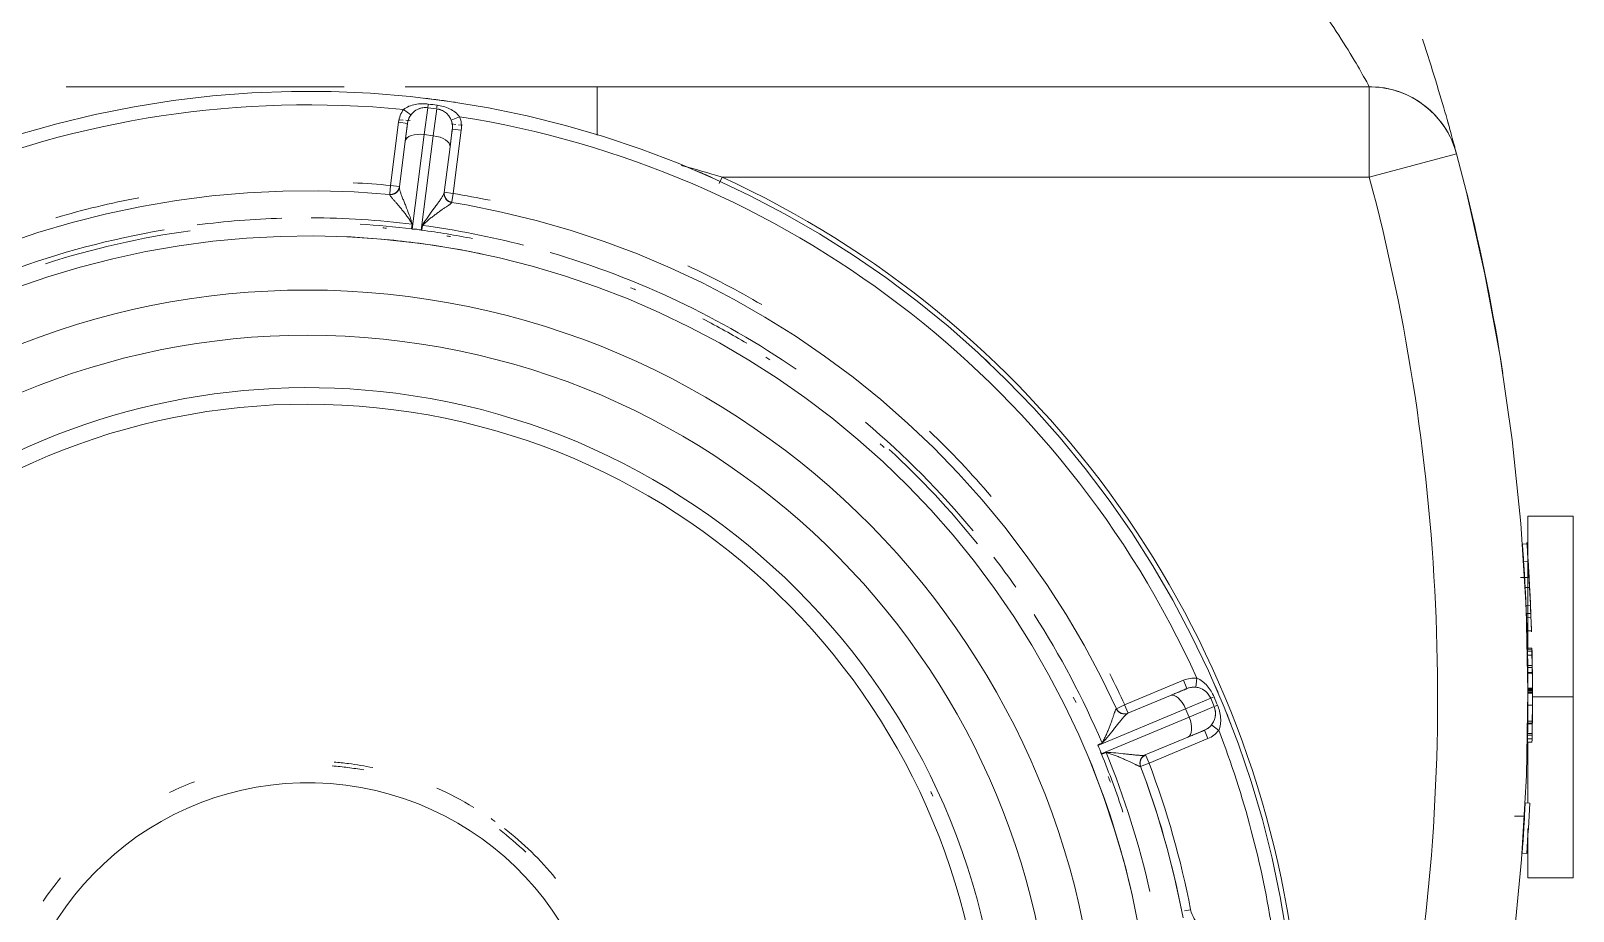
# Model space of a CAD drawing. Header units: millimetres. Extents: x -5247 to 64230, y -16204 to 29599.
# Drawn here: x 4089.9 to 4260.5, y 25253.6 to 25350.9 of the extents above; entities that cross this region are included whole.
import ezdxf

# ---------------------------------------------------------------- set-up
doc = ezdxf.new("R2010")
doc.units = ezdxf.units.MM
doc.layers.add('G-IMPT', color=7, linetype='Continuous', lineweight=18, transparency=0.75)
doc.layers.add('Проектируемое технолог. оборудование', color=3, linetype='Continuous')

# ---------------------------------------------------------------- blocks, each defined once
blk = doc.blocks.new('Емкость Анион ДК60К3 - Емкость Анион ДК60К360_iam-742888-План инженерных коммуникаций')
at = {"layer": 'G-IMPT'}
for p, q in [((68.87, -101.25), (68.87, -70.5)), ((53.25, -105.55), (53.22, -105.96)), ((57.95, -106.39), (57.03, -106.3)), ((62.84, -108.02), (57.79, -107.37)), ((57.79, -107.37), (62.84, -108.02)), ((57.95, -106.39), (57.82, -107.38)), ((57.95, -106.39), (64.95, -107.28)), ((64.95, -107.28), (64.82, -108.27)), ((65.21, -107.33), (65.18, -107.79)), ((53.12, -108.79), (53.1, -109.29)), ((63.58, -110.13), (53.13, -108.79)), ((62.84, -108.02), (64.82, -108.27)), ((64.82, -108.27), (64.29, -108.21)), ((65.16, -108.1), (65.13, -108.58)), ((66.35, -107.84), (65.75, -108.65)), ((68.87, -121.26), (68.87, -108)), ((53, -109.79), (63.45, -111.12)), ((63.45, -111.12), (63.58, -110.13)), ((66.55, -110.51), (63.58, -110.13)), ((66.43, -111.5), (66.55, -110.51)), ((66.55, -110.51), (66.43, -111.5)), ((57.19, -112.34), (57.06, -113.33)), ((57.16, -112.33), (62.21, -112.98)), ((62.21, -112.98), (57.16, -112.33)), ((66.43, -111.5), (63.45, -111.12)), ((57.06, -113.33), (56.15, -113.18)), ((64.06, -114.22), (57.06, -113.33)), ((64.19, -113.23), (62.21, -112.98)), ((63.66, -113.17), (64.19, -113.23)), ((64.06, -114.22), (64.19, -113.23)), ((64.67, -113.92), (64.62, -114.36)), ((64.75, -113.14), (64.7, -113.61)), ((65.55, -114.04), (65.18, -113.11)), ((63.5, -129.26), (67.08, -129.26)), ((67.08, -129.26), (68.87, -129.26)), ((68.87, -214.69), (68.87, -129.26)), ((68.87, -129.26), (68.87, -214.69)), ((58.87, -143.07), (58.17, -142.75)), ((58.87, -214.69), (58.87, -143.07)), ((0.75, -182.24), (1.35, -181.94)), ((1.35, -181.94), (0.75, -182.24)), ((-4.93, -185.03), (-0.86, -194.76)), ((-4.01, -184.64), (-4.45, -184.88)), ((0.07, -194.37), (-4.01, -184.64)), ((0.49, -187.62), (-0.43, -188.01)), ((0.49, -187.62), (0.07, -186.71)), ((0.49, -187.62), (3.22, -194.14)), ((-6.32, -189.39), (-5.96, -190.33)), ((1.52, -192.68), (-0.44, -187.98)), ((-0.44, -187.98), (1.52, -192.68)), ((-5.04, -189.94), (-5.96, -190.33)), ((-3.24, -196.84), (-5.96, -190.33)), ((-5.05, -189.91), (-3.09, -194.61)), ((-3.09, -194.61), (-5.05, -189.91)), ((1.52, -192.68), (2.3, -194.52)), ((-22.3, -194.23), (-22.17, -194.92)), ((-0.86, -194.76), (0.07, -194.37)), ((1.22, -197.14), (0.07, -194.37)), ((2.3, -194.52), (2.09, -194.03)), ((3.22, -194.14), (2.3, -194.52)), ((-2.32, -196.45), (-3.09, -194.61)), ((-2.52, -195.96), (-2.32, -196.45)), ((0.3, -197.53), (-0.86, -194.76)), ((3.43, -195.62), (2.44, -195.51)), ((-3.24, -196.84), (-2.32, -196.45)), ((-2.33, -198.04), (-1.71, -197.25)), ((0.3, -197.53), (1.22, -197.14)), ((1.22, -197.14), (0.3, -197.53)), ((61.45, -224.35), (58.87, -214.69)), ((58.87, -214.69), (68.87, -214.69)), ((-15.92, -231.6), (-15.96, -232.1)), ((-11.83, -230.74), (-11.83, -231.87)), ((-10.38, -232.45), (-10.36, -231.95)), ((10.15, -232.58), (10.13, -232.08)), ((10.15, -232.58), (10.13, -232.08)), ((10.15, -232.58), (10.13, -232.08)), ((10.15, -232.58), (10.13, -232.08)), ((10.15, -232.58), (10.13, -232.08)), ((10.61, -232.56), (10.6, -232.06)), ((10.61, -232.56), (10.6, -232.06)), ((10.61, -232.56), (10.6, -232.06)), ((10.61, -232.56), (10.6, -232.06)), ((10.61, -232.56), (10.6, -232.06)), ((11.48, -232.53), (11.46, -232.03)), ((11.48, -232.53), (11.46, -232.03)), ((11.48, -232.53), (11.46, -232.03)), ((11.48, -232.53), (11.46, -232.03)), ((11.48, -232.53), (11.46, -232.03)), ((13.48, -232.43), (13.46, -231.93)), ((13.48, -232.43), (13.46, -231.93)), ((13.48, -232.43), (13.46, -231.93)), ((13.48, -232.43), (13.46, -231.93)), ((13.48, -232.43), (13.46, -231.93)), ((13.48, -231.93), (13.5, -232.43)), ((13.5, -232.43), (13.48, -231.93)), ((13.48, -231.93), (13.5, -232.43)), ((13.48, -231.93), (13.5, -232.43)), ((13.5, -232.43), (13.48, -231.93)), ((13.48, -231.93), (13.5, -232.43)), ((13.48, -231.93), (13.5, -232.43)), ((13.5, -232.43), (13.48, -231.93)), ((13.48, -231.93), (13.5, -232.43)), ((13.48, -231.93), (13.5, -232.43)), ((13.5, -232.43), (13.48, -231.93)), ((13.48, -231.93), (13.5, -232.43)), ((13.48, -231.93), (13.5, -232.43)), ((13.5, -232.43), (13.48, -231.93)), ((13.48, -231.93), (13.5, -232.43)), ((14.57, -232.25), (14.57, -231.41)), ((16.39, -232.26), (16.36, -231.76)), ((16.39, -232.26), (16.36, -231.76)), ((16.39, -232.26), (16.36, -231.76)), ((16.39, -232.26), (16.36, -231.76)), ((16.39, -232.26), (16.36, -231.76)), ((18.31, -232.13), (18.27, -231.63)), ((18.31, -232.13), (18.27, -231.63)), ((18.31, -232.13), (18.27, -231.63)), ((18.31, -232.13), (18.27, -231.63)), ((18.31, -232.13), (18.27, -231.63)), ((-13.17, -232.25), (-18.63, -232.25)), ((-18.63, -232.25), (-18.63, -237.25)), ((-3.63, -232.25), (-10.37, -232.25)), ((-3.64, -232.69), (-3.63, -232.19)), ((-3.26, -232.7), (-3.25, -232.2)), ((-2.87, -232.71), (-2.86, -232.21)), ((-2.87, -232.71), (-1.52, -232.73)), ((-2.86, -232.21), (-1.52, -232.23)), ((-2.68, -232.71), (-2.67, -232.21)), ((-1.52, -232.73), (-2.68, -232.71)), ((-2.68, -232.71), (-1.52, -232.73)), ((-1.52, -232.23), (-2.67, -232.21)), ((-2.67, -232.21), (-1.52, -232.23)), ((-1.62, -232.73), (-1.61, -232.23)), ((-1.52, -232.23), (-1.52, -232.73)), ((-1.33, -232.73), (-1.33, -232.23)), ((-1.33, -232.73), (-1.33, -232.23)), ((0.46, -232.75), (0.47, -232.25)), ((1.37, -232.75), (1.37, -237.25)), ((1.79, -232.75), (1.79, -232.25)), ((1.86, -232.25), (1.86, -232.75)), ((2.01, -232.75), (2.01, -232.25)), ((2.1, -232.75), (2.1, -232.25)), ((2.23, -232.75), (2.23, -232.25)), ((2.32, -232.75), (2.32, -232.25)), ((3.95, -232.73), (3.94, -232.23)), ((4.06, -232.73), (4.06, -232.23)), ((6.56, -232.19), (4.64, -232.22)), ((4.64, -232.22), (4.64, -232.72)), ((6.57, -232.69), (4.64, -232.72)), ((4.84, -232.72), (4.83, -232.22)), ((5.99, -232.7), (5.98, -232.2)), ((6.37, -232.19), (6.38, -232.69)), ((6.56, -232.19), (6.57, -232.69)), ((6.57, -232.69), (6.56, -232.19)), ((21.37, -232.25), (6.56, -232.25)), ((6.76, -232.69), (6.75, -232.19)), ((6.76, -232.69), (6.75, -232.19)), ((6.76, -232.69), (6.75, -232.19)), ((6.76, -232.69), (6.75, -232.19)), ((8.69, -232.63), (8.67, -232.13)), ((8.69, -232.63), (8.67, -232.13)), ((8.69, -232.63), (8.67, -232.13)), ((8.69, -232.63), (8.67, -232.13)), ((8.69, -232.63), (8.67, -232.13)), ((21.37, -232.25), (21.37, -237.25)), ((1.37, -237.25), (-18.63, -237.25)), ((21.37, -237.25), (1.37, -237.25))]:
    blk.add_line(p, q, dxfattribs=at)
at = {"layer": 'G-IMPT', "flags": 128}
for points in [[(-25.05, -205.56), (-20.74, -204.83), (-16.45, -203.93), (-12.2, -202.86), (-8, -201.62), (-3.86, -200.21), (0.23, -198.63), (4.25, -196.9), (8.2, -195), (12.07, -192.95), (15.86, -190.75), (19.55, -188.4), (23.15, -185.9), (26.64, -183.25), (30.02, -180.48), (33.3, -177.56), (36.45, -174.52), (39.48, -171.36), (42.37, -168.08), (45.14, -164.68), (47.77, -161.18), (50.25, -157.57), (52.59, -153.87), (54.78, -150.07), (56.82, -146.2), (58.7, -142.24), (60.42, -138.21), (61.97, -134.12), (63.36, -129.97), (64.59, -125.76), (65.65, -121.51), (66.53, -117.22), (67.24, -112.9), (67.78, -108.55), (68.15, -104.19), (68.34, -99.81), (68.35, -95.43), (68.19, -91.06), (67.86, -86.69), (67.35, -82.34), (66.66, -78.01), (65.81, -73.72), (64.78, -69.46), (63.59, -65.25)], [(51.61, -109.1), (52.01, -105.39), (52.26, -101.65), (52.36, -97.92), (52.32, -94.18), (52.12, -90.44), (51.77, -86.72), (51.28, -83.01), (50.63, -79.33), (49.84, -75.67), (48.91, -72.05), (47.83, -68.47), (46.61, -64.94)], [(56.95, -106.29), (57.23, -102.36), (57.36, -98.43), (57.33, -94.49), (57.14, -90.55), (56.79, -86.63), (56.29, -82.72), (55.63, -78.84), (54.82, -74.98), (53.85, -71.16), (52.73, -67.38), (51.46, -63.65)], [(-24.21, -189.2), (-20.54, -188.45), (-16.91, -187.56), (-13.32, -186.51), (-9.77, -185.33), (-6.27, -184.01), (-2.83, -182.54), (0.55, -180.94), (3.86, -179.21), (7.1, -177.34), (10.27, -175.35), (13.35, -173.23), (16.34, -170.99), (19.25, -168.64), (22.05, -166.17), (24.76, -163.58), (27.36, -160.9), (29.85, -158.11), (32.23, -155.22), (34.49, -152.24), (36.62, -149.17), (38.64, -146.02), (40.53, -142.79), (42.28, -139.49), (43.9, -136.12), (45.39, -132.69), (46.74, -129.2), (47.95, -125.66), (49.01, -122.07), (49.93, -118.45), (50.71, -114.79), (51.33, -111.1), (51.61, -109.1)], [(56.95, -106.29), (56.95, -106.47), (56.98, -106.63), (57.03, -106.78), (57.16, -107.01), (57.31, -107.15), (57.43, -107.24), (57.63, -107.33), (57.8, -107.38)], [(56.95, -106.29), (56.95, -106.33), (56.95, -106.37)], [(56.95, -106.45), (56.95, -106.49), (56.96, -106.53), (56.96, -106.57), (56.97, -106.61), (56.98, -106.65), (56.99, -106.69), (57.01, -106.73), (57.02, -106.76), (57.04, -106.8), (57.05, -106.84), (57.07, -106.87), (57.09, -106.91), (57.11, -106.94), (57.14, -106.97), (57.16, -107.01), (57.19, -107.04), (57.21, -107.07), (57.24, -107.09), (57.27, -107.12), (57.3, -107.15), (57.33, -107.17), (57.36, -107.2), (57.4, -107.22), (57.43, -107.24), (57.46, -107.26), (57.5, -107.28), (57.54, -107.3), (57.57, -107.31), (57.61, -107.33)], [(53.1, -109.29), (53.12, -109.03), (53.13, -108.76)], [(53.17, -108.73), (53.42, -108.76), (53.67, -108.79)], [(64.82, -108.27), (64.82, -108.27), (64.81, -108.27), (64.8, -108.27), (64.77, -108.27), (64.74, -108.26), (64.71, -108.26), (64.67, -108.25), (64.62, -108.25), (64.57, -108.24), (64.51, -108.23), (64.45, -108.23), (64.38, -108.22), (64.3, -108.21), (64.22, -108.2), (64.13, -108.18), (64.04, -108.17), (63.94, -108.16), (63.84, -108.15), (63.73, -108.13), (63.62, -108.12), (63.5, -108.1), (63.38, -108.09), (63.26, -108.07), (63.13, -108.06), (63, -108.04), (62.86, -108.02), (62.84, -108.02)], [(53.52, -109.92), (53.27, -109.89), (53.03, -109.86)], [(57.17, -112.34), (56.99, -112.33), (56.83, -112.36), (56.69, -112.4), (56.46, -112.53), (56.31, -112.67), (56.22, -112.79), (56.12, -112.98), (56.07, -113.17)], [(56.95, -112.34), (56.91, -112.34), (56.87, -112.35), (56.83, -112.36), (56.79, -112.37), (56.75, -112.38), (56.71, -112.39), (56.68, -112.41), (56.64, -112.42), (56.6, -112.44), (56.57, -112.46), (56.53, -112.48), (56.5, -112.5), (56.47, -112.52), (56.44, -112.55), (56.4, -112.57), (56.37, -112.6), (56.35, -112.63), (56.32, -112.66), (56.29, -112.69), (56.27, -112.72), (56.24, -112.75), (56.22, -112.78), (56.2, -112.82), (56.18, -112.85), (56.16, -112.89), (56.14, -112.92), (56.13, -112.96), (56.12, -113), (56.1, -113.04)], [(0.07, -186.71), (3.62, -184.99), (7.09, -183.13), (10.49, -181.14), (13.8, -179.01), (17.03, -176.74), (20.16, -174.35), (23.19, -171.84), (26.13, -169.21), (28.95, -166.46), (31.66, -163.6), (34.26, -160.64), (36.73, -157.57), (39.08, -154.41), (41.3, -151.16), (43.39, -147.82), (45.35, -144.4), (47.16, -140.9), (48.84, -137.34), (50.37, -133.71), (51.76, -130.02), (52.99, -126.28), (54.08, -122.49), (55.01, -118.66), (55.79, -114.8), (56.07, -113.17)], [(56.09, -113.07), (56.08, -113.11), (56.07, -113.15), (56.07, -113.17)], [(62.21, -112.98), (62.34, -113), (62.47, -113.01), (62.6, -113.03), (62.73, -113.05), (62.85, -113.06), (62.97, -113.08), (63.08, -113.09), (63.19, -113.1), (63.29, -113.12), (63.39, -113.13), (63.48, -113.14), (63.57, -113.15), (63.65, -113.16), (63.73, -113.17), (63.8, -113.18), (63.87, -113.19), (63.93, -113.2), (63.98, -113.21), (64.03, -113.21), (64.07, -113.22), (64.11, -113.22), (64.13, -113.23), (64.16, -113.23), (64.17, -113.23), (64.19, -113.23), (64.19, -113.23)], [(-23.07, -194.08), (-19.21, -193.28), (-15.39, -192.32), (-11.61, -191.22), (-7.87, -189.96), (-6.32, -189.39)], [(-4.78, -185.56), (-4.88, -185.33), (-4.98, -185.1)], [(-4.45, -184.88), (-4.21, -184.76), (-3.97, -184.64)], [(-3.93, -184.66), (-3.83, -184.89), (-3.73, -185.12)], [(0.07, -186.71), (0.04, -186.73), (0, -186.75), (-0.03, -186.77), (-0.07, -186.79), (-0.1, -186.81), (-0.13, -186.84), (-0.16, -186.86), (-0.19, -186.89), (-0.22, -186.92), (-0.25, -186.95), (-0.27, -186.98), (-0.3, -187.01), (-0.32, -187.04), (-0.34, -187.07), (-0.37, -187.11), (-0.39, -187.14), (-0.4, -187.18), (-0.42, -187.22), (-0.44, -187.25), (-0.45, -187.29), (-0.46, -187.33), (-0.47, -187.37), (-0.48, -187.4), (-0.49, -187.44), (-0.5, -187.48), (-0.5, -187.52), (-0.51, -187.56), (-0.51, -187.6), (-0.51, -187.64), (-0.51, -187.68), (-0.5, -187.72), (-0.5, -187.76)], [(0.07, -186.71), (-0.08, -186.8), (-0.2, -186.91), (-0.3, -187.02), (-0.44, -187.26), (-0.49, -187.45), (-0.5, -187.6), (-0.49, -187.82), (-0.44, -187.99)], [(-5.05, -189.92), (-5.13, -189.77), (-5.24, -189.64), (-5.35, -189.54), (-5.57, -189.4), (-5.77, -189.35), (-5.91, -189.33), (-6.13, -189.34), (-6.32, -189.39)], [(-6.23, -189.36), (-6.27, -189.37), (-6.3, -189.38), (-6.32, -189.39)], [(-5.16, -189.73), (-5.18, -189.7), (-5.21, -189.67), (-5.24, -189.64), (-5.27, -189.61), (-5.29, -189.58), (-5.32, -189.56), (-5.36, -189.53), (-5.39, -189.51), (-5.42, -189.49), (-5.46, -189.46), (-5.49, -189.44), (-5.53, -189.43), (-5.56, -189.41), (-5.6, -189.39), (-5.64, -189.38), (-5.67, -189.37), (-5.71, -189.36), (-5.75, -189.35), (-5.79, -189.34), (-5.83, -189.33), (-5.87, -189.33), (-5.91, -189.33), (-5.95, -189.33), (-5.99, -189.33), (-6.03, -189.33), (-6.07, -189.33), (-6.11, -189.34), (-6.15, -189.34), (-6.19, -189.35)], [(2.3, -194.52), (2.3, -194.52), (2.29, -194.51), (2.29, -194.5), (2.28, -194.47), (2.27, -194.45), (2.25, -194.42), (2.24, -194.38), (2.22, -194.33), (2.2, -194.29), (2.17, -194.23), (2.15, -194.17), (2.12, -194.11), (2.09, -194.03), (2.06, -193.96), (2.03, -193.88), (1.99, -193.79), (1.95, -193.7), (1.91, -193.61), (1.87, -193.51), (1.83, -193.4), (1.78, -193.3), (1.74, -193.18), (1.69, -193.07), (1.64, -192.95), (1.59, -192.83), (1.53, -192.7), (1.52, -192.68)], [(-3.09, -194.61), (-3.03, -194.73), (-2.98, -194.86), (-2.93, -194.98), (-2.88, -195.09), (-2.84, -195.21), (-2.79, -195.31), (-2.75, -195.42), (-2.71, -195.52), (-2.67, -195.62), (-2.63, -195.71), (-2.59, -195.79), (-2.56, -195.87), (-2.53, -195.95), (-2.5, -196.02), (-2.47, -196.09), (-2.44, -196.15), (-2.42, -196.21), (-2.4, -196.26), (-2.38, -196.3), (-2.36, -196.34), (-2.35, -196.37), (-2.34, -196.4), (-2.33, -196.42), (-2.32, -196.44), (-2.32, -196.45), (-2.32, -196.45)], [(61.45, -224.35), (61.84, -224.24), (62.21, -224.11), (62.59, -223.97), (62.96, -223.81), (63.32, -223.64), (63.67, -223.46), (64.02, -223.26), (64.36, -223.05), (64.69, -222.82), (65.01, -222.58), (65.32, -222.33), (65.62, -222.06), (65.91, -221.79), (66.19, -221.5), (66.45, -221.2), (66.71, -220.89), (66.95, -220.58), (67.18, -220.25), (67.4, -219.91), (67.6, -219.57), (67.79, -219.21), (67.96, -218.85), (68.12, -218.49), (68.26, -218.11), (68.39, -217.73), (68.51, -217.35), (68.6, -216.96), (68.69, -216.57), (68.76, -216.18), (68.81, -215.78), (68.84, -215.38), (68.86, -214.98), (68.87, -214.69)], [(-46.08, -227.32), (-44.23, -227.73), (-35.08, -229.37), (-25.86, -230.65), (-16.61, -231.55), (-7.32, -232.09), (1.97, -232.25), (11.27, -232.04), (20.55, -231.45), (29.8, -230.5), (39.01, -229.18), (48.15, -227.49), (57.22, -225.44), (61.45, -224.35)], [(-1.33, -232.73), (0.24, -232.74), (2.32, -232.75)]]:
    blk.add_lwpolyline(points, dxfattribs=at)
at = {"layer": 'G-IMPT'}
for centre, radius, start, end in [((-41.13, -97.25), 110, 24.62, 248.1445), ((-41.13, -97.25), 87.5, 352.7145, 172.7145), ((-41.13, -97.25), 108, 354.3719, 51.0571), ((-41.13, -97.25), 82.5, 352.7145, 172.7145), ((-41.13, -97.25), 74.88, 352.7145, 172.7145), ((-41.13, -97.25), 76.71, 352.7145, 71.4645), ((-41.13, -97.25), 33, 352.7145, 172.7145), ((-41.13, -97.25), 95.5, 9.5852, 20.258), ((-41.13, -97.25), 35.41, 50.6024, 55.8164), ((-41.13, -97.25), 94.97, 7.8753, 17.8027), ((-41.13, -97.25), 99.5, 10.8394, 16.2742), ((-41.13, -97.25), 35.41, 20.7392, 25.6176), ((-41.13, -97.25), 95.5, 1.7283, 7.3707), ((-41.13, -97.25), 87.5, 172.7145, 352.7145), ((-41.13, -97.25), 82.5, 172.7145, 352.7145), ((-41.13, -97.25), 74.88, 172.7145, 352.7145), ((-41.13, -97.25), 33, 172.7145, 352.7145), ((-41.13, -97.25), 95.5, 353.0555, 359.7927), ((-41.13, -97.25), 34.97, 352.7145, 355.6158), ((-41.13, -97.25), 35.41, 352.7145, 355.2999), ((-41.13, -97.25), 34.97, 349.8132, 352.7145), ((-41.13, -97.25), 35.41, 348.304, 352.7145), ((-41.13, -97.25), 93.5, 352.7145, 357.3636), ((-41.13, -97.25), 99.5, 354.7303, 357.1091), ((-41.13, -97.25), 94.97, 353.036, 356.5007), ((-41.13, -97.25), 94.75, 354.7263, 354.9752), ((-41.13, -97.25), 76.71, 264.0397, 352.7145), ((57.95, -106.39), 1, 174.7303, 260.8204), ((57.95, -106.39), 1, 174.7303, 260.8204), ((64.57, -110.26), 3, 53.706, 82.7145), ((-41.13, -97.25), 93.5, 348.0654, 352.7145), ((64.57, -110.26), 2, 53.706, 82.7145), ((64.57, -110.26), 2, 352.7145, 82.7145), ((-41.13, -97.25), 95.5, 345.531, 352.3735), ((-41.13, -97.25), 94.97, 348.9337, 352.393), ((-41.13, -97.25), 109.5, 351.4328, 353.2586), ((-41.13, -97.25), 35.41, 328.7875, 336.2245), ((-41.13, -97.25), 94.75, 350.4201, 350.6727), ((57.06, -113.33), 1, 84.4225, 170.4958), ((57.06, -113.33), 1, 84.4225, 170.4958), ((64.44, -111.25), 2, 262.7145, 352.7145), ((-41.13, -97.25), 108, 294.3719, 351.0571), ((-41.13, -97.25), 99.5, 348.3156, 350.6987), ((64.44, -111.25), 3, 262.7145, 291.723), ((64.44, -111.25), 2, 262.7145, 291.723), ((-41.13, -97.25), 35.41, 324.2158, 325.0741), ((-41.13, -97.25), 35.41, 309.298, 322.1165), ((-41.13, -97.25), 34.97, 316.3686, 322.7145), ((-41.13, -97.25), 95.5, 325.5433, 343.7007), ((-41.13, -97.25), 94.75, 337.4973, 337.8602), ((-41.13, -97.25), 99.5, 329.6864, 335.0181), ((-41.13, -97.25), 94.97, 329.2476, 332.6073), ((-41.13, -97.25), 109.5, 335.8719, 336.9233), ((-41.13, -97.25), 110, 277.1628, 335.38), ((-41.13, -97.25), 94.75, 327.3584, 327.6788), ((-41.13, -97.25), 95.5, 309.5852, 319.7582), ((-41.13, -97.25), 94.97, 308.7349, 317.379), ((-41.13, -97.25), 94.75, 317.7106, 318.0762), ((-41.13, -97.25), 76, 294.4948, 294.9258), ((-41.13, -97.25), 99.5, 310.5457, 316.2742), ((-41.13, -97.25), 109.5, 316.4514, 317.0957), ((-41.13, -97.25), 95.5, 304.8923, 307.3707), ((-41.13, -97.25), 95.5, 293.0555, 302.7184), ((-41.13, -97.25), 93.5, 282.7145, 292.7145), ((-41.13, -97.25), 95.5, 282.6812, 292.3735), ((-41.13, -97.25), 94.97, 288.2588, 292.393), ((-41.13, -97.25), 94.75, 290.4258, 290.8372), ((-41.13, -97.25), 99.5, 294.7303, 296.9141), ((0.49, -187.62), 1, 114.7303, 201.1781), ((0.49, -187.62), 1, 114.7303, 201.1781), ((-41.13, -97.25), 98.5, 280.9889, 290.6987), ((-5.96, -190.33), 1, 24.8763, 110.6987), ((-5.96, -190.33), 1, 24.8763, 110.6987), ((-41.13, -97.25), 99.5, 280.9889, 290.6987), ((0.45, -195.29), 2, 292.7145, 22.7145), ((0.45, -195.29), 2, 353.706, 22.7145), ((0.45, -195.29), 3, 353.706, 22.7145), ((-21.59, -197.87), 3, 100.9889, 142.7145), ((-0.47, -195.68), 3, 202.7145, 231.723), ((-0.47, -195.68), 2, 202.7145, 231.723), ((-0.47, -195.68), 2, 202.7145, 292.7145), ((-41.13, -97.25), 109.5, 293.1183, 293.8547), ((-41.13, -97.25), 108, 278.668, 291.0571), ((-41.13, -97.25), 109.5, 291.1279, 292.0313), ((1.37, 0.25), 222.5, 259.5071, 284.9767), ((58.87, -214.69), 10, 284.9767, 0), ((1.37, 0.25), 232.5, 285.7431, 285.9185), ((1.37, 0.25), 232.5, 278.8508, 283.8743), ((1.37, 0.25), 232.5, 265.7348, 267.1091), ((1.37, 0.25), 232.5, 266.6106, 266.7196), ((1.37, 0.25), 233, 265.7348, 267.1091), ((1.37, 0.25), 232.5, 269.2891, 270.6635), ((1.37, 0.25), 233, 269.2891, 270.6635), ((1.37, 0.25), 232.5, 270.6635, 271.1374), ((1.37, 0.25), 233, 270.6635, 271.1374), ((1.37, 0.25), 232.5, 271.1374, 271.2796), ((1.37, 0.25), 232.5, 271.1374, 271.3269), ((1.37, 0.25), 233, 271.1374, 271.2796), ((1.37, 0.25), 233, 271.1374, 271.3269)]:
    blk.add_arc(centre, radius, start, end, dxfattribs=at)
for centre, major_axis, ratio, start_param, end_param in [((51.01, -105.5), (-5.94, 0.79), 0.000002, 3.096547, 3.141593), ((62.59, -110), (0.25, 1.98), 0.5, 4.712389, 6.283185), ((-49.67, -83.6), (15.49, 121.13), 0.866025, 4.606097, 4.610214), ((-51.29, -95.95), (22.93, 179.39), 0.658782, 4.709639, 4.715139), ((62.46, -111), (0.25, 1.98), 0.5, 3.141593, 4.712389), ((50.12, -112.44), (-5.95, 0.73), 0.000001, 3.141593, 3.186639), ((-33.58, -83.03), (112.64, 47.15), 0.866025, 4.606097, 4.610214), ((-2.21, -181.17), (-2.28, 5.54), 0.000002, 3.096547, 3.141593), ((-8.66, -183.87), (-2.35, 5.52), 0.000001, 3.141593, 3.186639), ((-0.32, -193.45), (1.84, 0.77), 0.5, 4.712389, 6.283185), ((-1.24, -193.84), (1.84, 0.77), 0.5, 3.141593, 4.712389), ((-45.09, -87.8), (166.83, 69.83), 0.658782, 4.709639, 4.715139)]:
    blk.add_ellipse(centre, major_axis=major_axis, ratio=ratio, start_param=start_param, end_param=end_param, dxfattribs=at)
for points, knots in [([(68.87, -70.5), (68.87, -74.08), (68.87, -83), (68.87, -93.24), (68.87, -99.91), (68.87, -101.25)], [-0.9177387, -0.9177387, -0.9177387, -0.9177387, -0.75, -0.5, -0.4375321, -0.4375321, -0.4375321, -0.4375321]), ([(57.79, -107.37), (57.65, -107.36), (57.44, -107.41), (57.11, -107.52), (56.94, -107.58), (56.75, -107.65), (56.55, -107.73), (56.35, -107.81), (56.06, -107.93), (55.54, -108.14), (54.73, -108.46), (54.03, -108.7), (53.66, -108.81)], [0, 0, 0, 0, 0.2, 0.25, 0.3, 0.35, 0.4, 0.45, 0.5, 0.6, 0.8, 1, 1, 1, 1]), ([(53.67, -108.79), (53.81, -108.71), (54.08, -108.54), (54.41, -108.32), (54.66, -108.14), (54.84, -108), (55.02, -107.86), (55.19, -107.72), (55.35, -107.59), (55.51, -107.46), (55.67, -107.33), (55.81, -107.21), (55.96, -107.09), (56.09, -106.97), (56.22, -106.86), (56.34, -106.76), (56.45, -106.66), (56.55, -106.57), (56.64, -106.49), (56.72, -106.42), (56.79, -106.37), (56.87, -106.32), (56.91, -106.3), (56.93, -106.29)], [0, 0, 0, 0, 0.083333, 0.166667, 0.208333, 0.25, 0.291667, 0.333333, 0.375, 0.416667, 0.458333, 0.5, 0.541667, 0.583333, 0.625, 0.666667, 0.708333, 0.75, 0.791667, 0.833333, 0.875, 0.916667, 1, 1, 1, 1]), ([(53.66, -108.81), (53.62, -108.81), (53.51, -108.8), (53.34, -108.79), (53.21, -108.78), (53.14, -108.77)], [0, 0, 0, 0, 0.3, 0.6, 1, 1, 1, 1]), ([(68.87, -108), (68.87, -109.75), (68.87, -116.84), (68.87, -123.93), (68.87, -129.26)], [-0.3320226, -0.3320226, -0.3320226, -0.3320226, -0.25, 0, 0, 0, 0]), ([(53.01, -109.81), (53.08, -109.82), (53.2, -109.85), (53.37, -109.88), (53.48, -109.9), (53.52, -109.9)], [0, 0, 0, 0, 0.4, 0.7, 1, 1, 1, 1]), ([(53.52, -109.9), (53.85, -110.1), (54.47, -110.51), (55.17, -111.03), (55.62, -111.37), (55.87, -111.55), (56.05, -111.68), (56.22, -111.8), (56.38, -111.92), (56.54, -112.02), (56.83, -112.21), (57.02, -112.32), (57.16, -112.33)], [0, 0, 0, 0, 0.2, 0.4, 0.5, 0.55, 0.6, 0.65, 0.7, 0.75, 0.8, 1, 1, 1, 1]), ([(56.05, -113.16), (56.03, -113.16), (56, -113.13), (55.94, -113.06), (55.88, -112.99), (55.82, -112.9), (55.75, -112.8), (55.68, -112.69), (55.59, -112.57), (55.51, -112.44), (55.41, -112.3), (55.31, -112.15), (55.2, -112), (55.09, -111.84), (54.97, -111.68), (54.85, -111.51), (54.72, -111.34), (54.59, -111.17), (54.46, -110.99), (54.32, -110.81), (54.12, -110.57), (53.86, -110.27), (53.64, -110.04), (53.52, -109.92)], [0, 0, 0, 0, 0.083333, 0.125, 0.166667, 0.208333, 0.25, 0.291667, 0.333333, 0.375, 0.416667, 0.458333, 0.5, 0.541667, 0.583333, 0.625, 0.666667, 0.708333, 0.75, 0.791667, 0.833333, 0.916667, 1, 1, 1, 1]), ([(-6.33, -189.37), (-6.33, -189.35), (-6.32, -189.31), (-6.29, -189.22), (-6.26, -189.14), (-6.21, -189.04), (-6.16, -188.93), (-6.1, -188.81), (-6.04, -188.68), (-5.97, -188.53), (-5.9, -188.38), (-5.82, -188.22), (-5.74, -188.05), (-5.66, -187.88), (-5.58, -187.69), (-5.49, -187.5), (-5.41, -187.31), (-5.32, -187.11), (-5.24, -186.9), (-5.15, -186.69), (-5.04, -186.4), (-4.92, -186.03), (-4.83, -185.72), (-4.78, -185.56)], [0, 0, 0, 0, 0.083333, 0.125, 0.166667, 0.208333, 0.25, 0.291667, 0.333333, 0.375, 0.416667, 0.458333, 0.5, 0.541667, 0.583333, 0.625, 0.666667, 0.708333, 0.75, 0.791667, 0.833333, 0.916667, 1, 1, 1, 1]), ([(-4.76, -185.55), (-4.77, -185.93), (-4.82, -186.68), (-4.92, -187.54), (-4.98, -188.1), (-5.01, -188.41), (-5.04, -188.62), (-5.06, -188.83), (-5.08, -189.03), (-5.09, -189.22), (-5.11, -189.57), (-5.11, -189.78), (-5.05, -189.91)], [0, 0, 0, 0, 0.2, 0.4, 0.5, 0.55, 0.6, 0.65, 0.7, 0.75, 0.8, 1, 1, 1, 1]), ([(-4.94, -185.06), (-4.92, -185.13), (-4.88, -185.24), (-4.82, -185.41), (-4.78, -185.51), (-4.76, -185.55)], [0, 0, 0, 0, 0.4, 0.7, 1, 1, 1, 1]), ([(-3.75, -185.13), (-3.77, -185.08), (-3.81, -184.99), (-3.89, -184.83), (-3.94, -184.72), (-3.98, -184.66)], [0, 0, 0, 0, 0.3, 0.6, 1, 1, 1, 1]), ([(-0.44, -187.98), (-0.5, -187.85), (-0.65, -187.69), (-0.91, -187.47), (-1.05, -187.35), (-1.2, -187.22), (-1.37, -187.09), (-1.54, -186.95), (-1.78, -186.76), (-2.23, -186.41), (-2.91, -185.88), (-3.47, -185.39), (-3.75, -185.13)], [0, 0, 0, 0, 0.2, 0.25, 0.3, 0.35, 0.4, 0.45, 0.5, 0.6, 0.8, 1, 1, 1, 1]), ([(-3.73, -185.12), (-3.59, -185.2), (-3.3, -185.35), (-2.95, -185.53), (-2.67, -185.65), (-2.46, -185.74), (-2.25, -185.82), (-2.05, -185.9), (-1.85, -185.98), (-1.65, -186.05), (-1.47, -186.12), (-1.28, -186.19), (-1.11, -186.25), (-0.94, -186.31), (-0.78, -186.36), (-0.63, -186.41), (-0.49, -186.46), (-0.36, -186.5), (-0.25, -186.54), (-0.15, -186.58), (-0.07, -186.62), (0.02, -186.66), (0.05, -186.68), (0.06, -186.69)], [0, 0, 0, 0, 0.083333, 0.166667, 0.208333, 0.25, 0.291667, 0.333333, 0.375, 0.416667, 0.458333, 0.5, 0.541667, 0.583333, 0.625, 0.666667, 0.708333, 0.75, 0.791667, 0.833333, 0.875, 0.916667, 1, 1, 1, 1]), ([(74.14, -220.56), (73.53, -220.77), (69.72, -222.01), (65.06, -223.37), (62.73, -224), (62.2, -224.15), (62.18, -224.15)], [-0.7295589, -0.7295589, -0.7295589, -0.7295589, -0.6666667, -0.3333333, -0.1666667, -0.1605328, -0.1605328, -0.1605328, -0.1605328]), ([(13.48, -231.93), (13.81, -231.91), (14.43, -231.88), (15.26, -231.83), (15.86, -231.8), (16.24, -231.77), (16.44, -231.76), (16.58, -231.75), (16.72, -231.74), (16.89, -231.73), (17.16, -231.71), (17.47, -231.69), (17.71, -231.67), (17.86, -231.66), (17.93, -231.66), (18, -231.65), (18.08, -231.65), (18.19, -231.64), (18.32, -231.63), (18.32, -231.63), (18.27, -231.63)], [0, 0, 0, 0, 0.083333, 0.166667, 0.25, 0.291667, 0.3125, 0.333333, 0.354167, 0.375, 0.416667, 0.5, 0.583333, 0.625, 0.645833, 0.666667, 0.708333, 0.75, 0.833333, 1, 1, 1, 1]), ([(13.48, -231.93), (13.81, -231.91), (14.43, -231.88), (15.26, -231.83), (15.86, -231.8), (16.24, -231.77), (16.44, -231.76), (16.58, -231.75), (16.72, -231.74), (16.89, -231.73), (17.16, -231.71), (17.47, -231.69), (17.71, -231.67), (17.86, -231.66), (17.93, -231.66), (18, -231.65), (18.08, -231.65), (18.19, -231.64), (18.32, -231.63), (18.32, -231.63), (18.27, -231.63)], [0, 0, 0, 0, 0.083333, 0.166667, 0.25, 0.291667, 0.3125, 0.333333, 0.354167, 0.375, 0.416667, 0.5, 0.583333, 0.625, 0.645833, 0.666667, 0.708333, 0.75, 0.833333, 1, 1, 1, 1]), ([(13.48, -231.93), (13.81, -231.91), (14.43, -231.88), (15.26, -231.83), (15.86, -231.8), (16.24, -231.77), (16.44, -231.76), (16.58, -231.75), (16.72, -231.74), (16.89, -231.73), (17.16, -231.71), (17.47, -231.69), (17.71, -231.67), (17.86, -231.66), (17.93, -231.66), (18, -231.65), (18.08, -231.65), (18.19, -231.64), (18.32, -231.63), (18.32, -231.63), (18.27, -231.63)], [0, 0, 0, 0, 0.083333, 0.166667, 0.25, 0.291667, 0.3125, 0.333333, 0.354167, 0.375, 0.416667, 0.5, 0.583333, 0.625, 0.645833, 0.666667, 0.708333, 0.75, 0.833333, 1, 1, 1, 1]), ([(13.48, -231.93), (13.81, -231.91), (14.43, -231.88), (15.26, -231.83), (15.86, -231.8), (16.24, -231.77), (16.44, -231.76), (16.58, -231.75), (16.72, -231.74), (16.89, -231.73), (17.16, -231.71), (17.47, -231.69), (17.71, -231.67), (17.86, -231.66), (17.93, -231.66), (18, -231.65), (18.08, -231.65), (18.19, -231.64), (18.32, -231.63), (18.32, -231.63), (18.27, -231.63)], [0, 0, 0, 0, 0.083333, 0.166667, 0.25, 0.291667, 0.3125, 0.333333, 0.354167, 0.375, 0.416667, 0.5, 0.583333, 0.625, 0.645833, 0.666667, 0.708333, 0.75, 0.833333, 1, 1, 1, 1]), ([(13.48, -231.93), (13.81, -231.91), (14.43, -231.88), (15.26, -231.83), (15.86, -231.8), (16.24, -231.77), (16.44, -231.76), (16.58, -231.75), (16.72, -231.74), (16.89, -231.73), (17.16, -231.71), (17.47, -231.69), (17.71, -231.67), (17.86, -231.66), (17.93, -231.66), (18, -231.65), (18.08, -231.65), (18.19, -231.64), (18.32, -231.63), (18.32, -231.63), (18.27, -231.63)], [0, 0, 0, 0, 0.083333, 0.166667, 0.25, 0.291667, 0.3125, 0.333333, 0.354167, 0.375, 0.416667, 0.5, 0.583333, 0.625, 0.645833, 0.666667, 0.708333, 0.75, 0.833333, 1, 1, 1, 1]), ([(2.01, -232.25), (1.69, -232.25), (1.07, -232.25), (0.24, -232.25), (-0.39, -232.24), (-0.78, -232.24), (-1, -232.24), (-1.15, -232.23), (-1.3, -232.23), (-1.5, -232.23), (-1.81, -232.23), (-2.21, -232.22), (-2.53, -232.21), (-2.75, -232.21), (-2.94, -232.21), (-3.12, -232.2), (-3.3, -232.2), (-3.3, -232.2), (-3.25, -232.2)], [0, 0, 0, 0, 0.083333, 0.166667, 0.25, 0.291667, 0.3125, 0.333333, 0.354167, 0.375, 0.416667, 0.5, 0.583333, 0.625, 0.666667, 0.75, 0.833333, 1, 1, 1, 1]), ([(6.75, -232.19), (6.75, -232.19), (6.65, -232.19), (6.24, -232.2), (5.62, -232.21), (5.01, -232.22), (4.59, -232.23), (4.23, -232.23), (3.86, -232.23), (3.16, -232.24), (2.49, -232.25), (2.01, -232.25)], [0, 0, 0, 0, 0.166667, 0.333333, 0.5, 0.583333, 0.666667, 0.708333, 0.75, 0.833333, 1, 1, 1, 1]), ([(6.75, -232.19), (6.76, -232.18), (6.62, -232.19), (6.23, -232.2), (6.06, -232.2)], [0, 0, 0, 0, 0.5, 0.7836823, 0.7836823, 0.7836823, 0.7836823]), ([(6.76, -232.69), (6.77, -232.68), (6.63, -232.69), (6.24, -232.7), (6.07, -232.7)], [-1, -1, -1, -1, -0.5, -0.2163451, -0.2163451, -0.2163451, -0.2163451]), ([(16.39, -232.26), (16.4, -232.26), (16.42, -232.26), (16.4, -232.26), (16.36, -232.26), (16.32, -232.27), (16.27, -232.27), (16.22, -232.27), (16.15, -232.28), (16.06, -232.28), (15.91, -232.29), (15.76, -232.3), (15.63, -232.31), (15.45, -232.32), (15.24, -232.33), (14.97, -232.35), (14.64, -232.37), (14.17, -232.4), (13.73, -232.42), (13.5, -232.43)], [0, 0, 0, 0, 0.083333, 0.166667, 0.25, 0.291667, 0.333333, 0.375, 0.416667, 0.5, 0.583333, 0.625, 0.65625, 0.6875, 0.75, 0.791667, 0.833333, 0.916667, 1, 1, 1, 1]), ([(16.39, -232.26), (16.4, -232.26), (16.42, -232.26), (16.4, -232.26), (16.36, -232.26), (16.32, -232.27), (16.27, -232.27), (16.22, -232.27), (16.15, -232.28), (16.06, -232.28), (15.91, -232.29), (15.76, -232.3), (15.63, -232.31), (15.45, -232.32), (15.24, -232.33), (14.97, -232.35), (14.64, -232.37), (14.17, -232.4), (13.73, -232.42), (13.5, -232.43)], [0, 0, 0, 0, 0.083333, 0.166667, 0.25, 0.291667, 0.333333, 0.375, 0.416667, 0.5, 0.583333, 0.625, 0.65625, 0.6875, 0.75, 0.791667, 0.833333, 0.916667, 1, 1, 1, 1]), ([(16.39, -232.26), (16.4, -232.26), (16.42, -232.26), (16.4, -232.26), (16.36, -232.26), (16.32, -232.27), (16.27, -232.27), (16.22, -232.27), (16.15, -232.28), (16.06, -232.28), (15.91, -232.29), (15.76, -232.3), (15.63, -232.31), (15.45, -232.32), (15.24, -232.33), (14.97, -232.35), (14.64, -232.37), (14.17, -232.4), (13.73, -232.42), (13.5, -232.43)], [0, 0, 0, 0, 0.083333, 0.166667, 0.25, 0.291667, 0.333333, 0.375, 0.416667, 0.5, 0.583333, 0.625, 0.65625, 0.6875, 0.75, 0.791667, 0.833333, 0.916667, 1, 1, 1, 1]), ([(16.39, -232.26), (16.4, -232.26), (16.42, -232.26), (16.4, -232.26), (16.36, -232.26), (16.32, -232.27), (16.27, -232.27), (16.22, -232.27), (16.15, -232.28), (16.06, -232.28), (15.91, -232.29), (15.76, -232.3), (15.63, -232.31), (15.45, -232.32), (15.24, -232.33), (14.97, -232.35), (14.64, -232.37), (14.17, -232.4), (13.73, -232.42), (13.5, -232.43)], [0, 0, 0, 0, 0.083333, 0.166667, 0.25, 0.291667, 0.333333, 0.375, 0.416667, 0.5, 0.583333, 0.625, 0.65625, 0.6875, 0.75, 0.791667, 0.833333, 0.916667, 1, 1, 1, 1]), ([(16.39, -232.26), (16.4, -232.26), (16.42, -232.26), (16.4, -232.26), (16.36, -232.26), (16.32, -232.27), (16.27, -232.27), (16.22, -232.27), (16.15, -232.28), (16.06, -232.28), (15.91, -232.29), (15.76, -232.3), (15.63, -232.31), (15.45, -232.32), (15.24, -232.33), (14.97, -232.35), (14.64, -232.37), (14.17, -232.4), (13.73, -232.42), (13.5, -232.43)], [0, 0, 0, 0, 0.083333, 0.166667, 0.25, 0.291667, 0.333333, 0.375, 0.416667, 0.5, 0.583333, 0.625, 0.65625, 0.6875, 0.75, 0.791667, 0.833333, 0.916667, 1, 1, 1, 1])]:
    blk.add_open_spline(points, degree=3, knots=knots, dxfattribs=at)
for points in [[(56.93, -106.29), (56.91, -106.52), (57.05, -107.08), (57.56, -107.35), (57.79, -107.37)], [(66.35, -107.84), (66.49, -108.01), (66.73, -108.42), (66.93, -109.13), (67.01, -109.86), (66.98, -110.34), (66.95, -110.56)], [(53, -109.82), (53.02, -109.73), (53.05, -109.56), (53.08, -109.38), (53.1, -109.29)], [(66.55, -110.51), (66.58, -110.33), (66.57, -109.97), (66.48, -109.63), (66.41, -109.47)], [(66.95, -110.56), (66.83, -110.55), (66.63, -110.52), (66.55, -110.51), (66.55, -110.51)], [(56.05, -113.16), (56.08, -112.94), (56.36, -112.43), (56.93, -112.3), (57.16, -112.33)], [(66.82, -111.55), (66.79, -111.78), (66.7, -112.25), (66.45, -112.93), (66.07, -113.57), (65.74, -113.9), (65.55, -114.04)], [(66.02, -112.48), (66.13, -112.34), (66.31, -112.03), (66.4, -111.68), (66.43, -111.5)], [(66.82, -111.55), (66.71, -111.54), (66.6, -111.52), (66.53, -111.51)], [(60.17, -138.56), (59.76, -140.07), (59.32, -141.57), (58.87, -143.07)], [(-4.95, -185.05), (-4.87, -185.02), (-4.7, -184.97), (-4.53, -184.91), (-4.45, -184.88)], [(0.06, -186.69), (-0.15, -186.79), (-0.56, -187.19), (-0.53, -187.77), (-0.44, -187.98)], [(-6.33, -189.37), (-6.11, -189.29), (-5.53, -189.27), (-5.14, -189.7), (-5.05, -189.91)], [(3.43, -195.62), (3.35, -195.84), (3.12, -196.24), (2.61, -196.78), (2.02, -197.2), (1.59, -197.42), (1.38, -197.51)], [(2.33, -195.99), (2.38, -195.84), (2.42, -195.68), (2.44, -195.51)], [(0.46, -197.89), (0.25, -197.98), (-0.21, -198.13), (-0.93, -198.26), (-1.67, -198.25), (-2.12, -198.13), (-2.33, -198.04)], [(-1.71, -197.25), (-1.58, -197.35), (-1.44, -197.44), (-1.29, -197.5)], [(-0.74, -197.66), (-0.57, -197.69), (-0.22, -197.69), (0.14, -197.59), (0.3, -197.53)], [(0.46, -197.89), (0.41, -197.78), (0.37, -197.69), (0.34, -197.62)], [(1.22, -197.14), (1.39, -197.07), (1.7, -196.88), (1.95, -196.63), (2.05, -196.49)], [(1.38, -197.51), (1.33, -197.4), (1.29, -197.31), (1.27, -197.24)], [(78.87, -208.31), (77.72, -209.17), (75.38, -210.81), (72.05, -212.92), (69.53, -214.34), (68.87, -214.69), (68.87, -214.69)], [(8.67, -232.13), (8.36, -232.14), (8.86, -232.13), (11.57, -232.03), (13.48, -231.93)], [(8.67, -232.13), (8.36, -232.14), (8.86, -232.13), (11.57, -232.03), (13.48, -231.93)], [(8.67, -232.13), (8.36, -232.14), (8.86, -232.13), (11.57, -232.03), (13.48, -231.93)], [(8.67, -232.13), (8.36, -232.14), (8.86, -232.13), (11.57, -232.03), (13.48, -231.93)], [(8.67, -232.13), (8.36, -232.14), (8.86, -232.13), (11.57, -232.03), (13.48, -231.93)], [(10.13, -232.08), (9.58, -232.1), (8.78, -232.13), (8.61, -232.13), (8.67, -232.13)], [(10.13, -232.08), (9.58, -232.1), (8.78, -232.13), (8.61, -232.13), (8.67, -232.13)], [(10.13, -232.08), (9.58, -232.1), (8.78, -232.13), (8.61, -232.13), (8.67, -232.13)], [(10.13, -232.08), (9.58, -232.1), (8.78, -232.13), (8.61, -232.13), (8.67, -232.13)], [(10.13, -232.08), (9.58, -232.1), (8.78, -232.13), (8.61, -232.13), (8.67, -232.13)], [(13.48, -231.93), (12.81, -231.97), (11.58, -232.03), (10.58, -232.07), (10.13, -232.08)], [(13.48, -231.93), (12.81, -231.97), (11.58, -232.03), (10.58, -232.07), (10.13, -232.08)], [(13.48, -231.93), (12.81, -231.97), (11.58, -232.03), (10.58, -232.07), (10.13, -232.08)], [(13.48, -231.93), (12.81, -231.97), (11.58, -232.03), (10.58, -232.07), (10.13, -232.08)], [(13.48, -231.93), (12.81, -231.97), (11.58, -232.03), (10.58, -232.07), (10.13, -232.08)], [(13.48, -231.93), (12.24, -232), (10.52, -232.07), (10.32, -232.08), (10.6, -232.06)], [(13.48, -231.93), (12.24, -232), (10.52, -232.07), (10.32, -232.08), (10.6, -232.06)], [(13.48, -231.93), (12.24, -232), (10.52, -232.07), (10.32, -232.08), (10.6, -232.06)], [(13.48, -231.93), (12.24, -232), (10.52, -232.07), (10.32, -232.08), (10.6, -232.06)], [(13.48, -231.93), (12.24, -232), (10.52, -232.07), (10.32, -232.08), (10.6, -232.06)], [(10.6, -232.06), (10.54, -232.07), (10.64, -232.06), (11.12, -232.04), (11.46, -232.03)], [(10.6, -232.06), (10.54, -232.07), (10.64, -232.06), (11.12, -232.04), (11.46, -232.03)], [(10.6, -232.06), (10.54, -232.07), (10.64, -232.06), (11.12, -232.04), (11.46, -232.03)], [(10.6, -232.06), (10.54, -232.07), (10.64, -232.06), (11.12, -232.04), (11.46, -232.03)], [(10.6, -232.06), (10.54, -232.07), (10.64, -232.06), (11.12, -232.04), (11.46, -232.03)], [(11.46, -232.03), (11.71, -232.02), (12.29, -231.99), (13.04, -231.95), (13.46, -231.93)], [(11.46, -232.03), (11.71, -232.02), (12.29, -231.99), (13.04, -231.95), (13.46, -231.93)], [(11.46, -232.03), (11.71, -232.02), (12.29, -231.99), (13.04, -231.95), (13.46, -231.93)], [(11.46, -232.03), (11.71, -232.02), (12.29, -231.99), (13.04, -231.95), (13.46, -231.93)], [(11.46, -232.03), (11.71, -232.02), (12.29, -231.99), (13.04, -231.95), (13.46, -231.93)], [(12.88, -231.96), (12.84, -231.96), (12.79, -231.97), (12.75, -231.97)], [(13.46, -231.93), (14.7, -231.87), (16.42, -231.76), (16.63, -231.75), (16.36, -231.76)], [(13.46, -231.93), (14.7, -231.87), (16.42, -231.76), (16.63, -231.75), (16.36, -231.76)], [(13.46, -231.93), (14.7, -231.87), (16.42, -231.76), (16.63, -231.75), (16.36, -231.76)], [(13.46, -231.93), (14.7, -231.87), (16.42, -231.76), (16.63, -231.75), (16.36, -231.76)], [(13.46, -231.93), (14.7, -231.87), (16.42, -231.76), (16.63, -231.75), (16.36, -231.76)], [(18.27, -231.63), (18.53, -231.61), (17.99, -231.66), (15.33, -231.84), (13.48, -231.93)], [(18.27, -231.63), (18.53, -231.61), (17.99, -231.66), (15.33, -231.84), (13.48, -231.93)], [(18.27, -231.63), (18.53, -231.61), (17.99, -231.66), (15.33, -231.84), (13.48, -231.93)], [(18.27, -231.63), (18.53, -231.61), (17.99, -231.66), (15.33, -231.84), (13.48, -231.93)], [(18.27, -231.63), (18.53, -231.61), (17.99, -231.66), (15.33, -231.84), (13.48, -231.93)], [(16.36, -231.76), (16.63, -231.75), (16.43, -231.76), (14.71, -231.87), (13.48, -231.93)], [(16.36, -231.76), (16.63, -231.75), (16.43, -231.76), (14.71, -231.87), (13.48, -231.93)], [(16.36, -231.76), (16.63, -231.75), (16.43, -231.76), (14.71, -231.87), (13.48, -231.93)], [(16.36, -231.76), (16.63, -231.75), (16.43, -231.76), (14.71, -231.87), (13.48, -231.93)], [(16.36, -231.76), (16.63, -231.75), (16.43, -231.76), (14.71, -231.87), (13.48, -231.93)], [(-3.64, -232.69), (-2.94, -232.71), (-2.23, -232.72), (-1.52, -232.73)], [(-3.63, -232.19), (-2.93, -232.21), (-2.22, -232.22), (-1.52, -232.23)], [(2.01, -232.75), (0.02, -232.75), (-2.85, -232.71), (-3.49, -232.7), (-3.26, -232.7)], [(-3.26, -232.7), (-3.33, -232.7), (-3.13, -232.7), (-2.24, -232.72), (-1.62, -232.73)], [(-3.25, -232.2), (-3.32, -232.2), (-3.12, -232.2), (-2.23, -232.22), (-1.61, -232.23)], [(-1.58, -232.73), (-2.27, -232.72), (-2.7, -232.71), (-2.87, -232.71)], [(-1.48, -232.23), (-2.25, -232.22), (-2.71, -232.21), (-2.86, -232.21)], [(-1.62, -232.73), (-1.11, -232.73), (0.04, -232.75), (1.46, -232.75), (2.23, -232.75)], [(-1.61, -232.23), (-1.11, -232.23), (0.04, -232.25), (1.46, -232.25), (2.23, -232.25)], [(0.47, -232.25), (-0.23, -232.24), (-1.23, -232.23), (-1.43, -232.23), (-1.33, -232.23)], [(0.46, -232.75), (-0.23, -232.74), (-1.22, -232.73), (-1.43, -232.73), (-1.33, -232.73)], [(-1.33, -232.23), (-0.89, -232.24), (0.16, -232.25), (1.54, -232.25), (2.32, -232.25)], [(-1.33, -232.23), (-1.25, -232.23), (-0.66, -232.24), (0.82, -232.25), (1.79, -232.25)], [(1.86, -232.25), (0.84, -232.25), (-0.72, -232.24), (-1.29, -232.23), (-1.33, -232.23)], [(1.86, -232.75), (0.87, -232.75), (-0.66, -232.74), (-1.26, -232.73), (-1.33, -232.73)], [(-1.33, -232.73), (-1.28, -232.73), (-0.71, -232.74), (0.8, -232.75), (1.79, -232.75)], [(2.1, -232.75), (1.81, -232.75), (1.24, -232.75), (0.72, -232.75), (0.46, -232.75)], [(2.1, -232.25), (1.81, -232.25), (1.24, -232.25), (0.72, -232.25), (0.47, -232.25)], [(1.79, -232.25), (2.79, -232.25), (4.29, -232.23), (4.81, -232.22), (4.83, -232.22)], [(1.79, -232.75), (2.75, -232.75), (4.23, -232.73), (4.79, -232.72), (4.84, -232.72)], [(4.83, -232.22), (4.83, -232.22), (4.35, -232.23), (2.86, -232.24), (1.86, -232.25)], [(4.84, -232.72), (4.87, -232.72), (4.41, -232.73), (2.89, -232.74), (1.86, -232.75)], [(6.76, -232.69), (6.71, -232.69), (5.87, -232.71), (3.55, -232.74), (2.01, -232.75)], [(3.94, -232.23), (3.69, -232.24), (3.13, -232.24), (2.46, -232.25), (2.1, -232.25)], [(3.95, -232.73), (3.69, -232.74), (3.13, -232.74), (2.47, -232.75), (2.1, -232.75)], [(2.23, -232.25), (3.51, -232.24), (5.51, -232.21), (6.4, -232.19), (6.56, -232.19)], [(2.23, -232.75), (3.48, -232.74), (5.46, -232.71), (6.38, -232.69), (6.57, -232.69)], [(2.32, -232.25), (3.77, -232.24), (5.96, -232.21), (6.72, -232.19), (6.75, -232.19)], [(2.32, -232.75), (3.75, -232.74), (5.93, -232.71), (6.72, -232.69), (6.76, -232.69)], [(4.64, -232.22), (4.58, -232.23), (4.41, -232.23), (4.12, -232.23), (3.94, -232.23)], [(4.64, -232.72), (4.59, -232.73), (4.42, -232.73), (4.13, -232.73), (3.95, -232.73)], [(6.04, -232.7), (6.52, -232.69), (6.75, -232.69), (6.76, -232.69)], [(6.07, -232.2), (6.54, -232.19), (6.76, -232.18), (6.75, -232.19)], [(6.21, -232.2), (6.56, -232.19), (6.74, -232.19), (6.75, -232.19)], [(6.75, -232.19), (6.66, -232.19), (6.48, -232.19), (6.22, -232.2)], [(6.22, -232.7), (6.56, -232.69), (6.73, -232.69), (6.76, -232.69)], [(6.76, -232.69), (6.68, -232.69), (6.51, -232.69), (6.24, -232.7)], [(8.69, -232.63), (8.38, -232.64), (8.87, -232.63), (11.59, -232.53), (13.5, -232.43)], [(8.69, -232.63), (8.38, -232.64), (8.87, -232.63), (11.59, -232.53), (13.5, -232.43)], [(8.69, -232.63), (8.38, -232.64), (8.87, -232.63), (11.59, -232.53), (13.5, -232.43)], [(8.69, -232.63), (8.38, -232.64), (8.87, -232.63), (11.59, -232.53), (13.5, -232.43)], [(8.69, -232.63), (8.38, -232.64), (8.87, -232.63), (11.59, -232.53), (13.5, -232.43)], [(10.15, -232.58), (9.6, -232.6), (8.8, -232.63), (8.62, -232.63), (8.69, -232.63)], [(10.15, -232.58), (9.6, -232.6), (8.8, -232.63), (8.62, -232.63), (8.69, -232.63)], [(10.15, -232.58), (9.6, -232.6), (8.8, -232.63), (8.62, -232.63), (8.69, -232.63)], [(10.15, -232.58), (9.6, -232.6), (8.8, -232.63), (8.62, -232.63), (8.69, -232.63)], [(10.15, -232.58), (9.6, -232.6), (8.8, -232.63), (8.62, -232.63), (8.69, -232.63)], [(13.5, -232.43), (12.83, -232.47), (11.6, -232.52), (10.6, -232.57), (10.15, -232.58)], [(13.5, -232.43), (12.83, -232.47), (11.6, -232.52), (10.6, -232.57), (10.15, -232.58)], [(13.5, -232.43), (12.83, -232.47), (11.6, -232.52), (10.6, -232.57), (10.15, -232.58)], [(13.5, -232.43), (12.83, -232.47), (11.6, -232.52), (10.6, -232.57), (10.15, -232.58)], [(13.5, -232.43), (12.83, -232.47), (11.6, -232.52), (10.6, -232.57), (10.15, -232.58)], [(13.5, -232.43), (12.26, -232.5), (10.55, -232.57), (10.34, -232.57), (10.61, -232.56)], [(13.5, -232.43), (12.26, -232.5), (10.55, -232.57), (10.34, -232.57), (10.61, -232.56)], [(13.5, -232.43), (12.26, -232.5), (10.55, -232.57), (10.34, -232.57), (10.61, -232.56)], [(13.5, -232.43), (12.26, -232.5), (10.55, -232.57), (10.34, -232.57), (10.61, -232.56)], [(13.5, -232.43), (12.26, -232.5), (10.55, -232.57), (10.34, -232.57), (10.61, -232.56)], [(10.61, -232.56), (10.56, -232.57), (10.66, -232.56), (11.14, -232.54), (11.48, -232.53)], [(10.61, -232.56), (10.56, -232.57), (10.66, -232.56), (11.14, -232.54), (11.48, -232.53)], [(10.61, -232.56), (10.56, -232.57), (10.66, -232.56), (11.14, -232.54), (11.48, -232.53)], [(10.61, -232.56), (10.56, -232.57), (10.66, -232.56), (11.14, -232.54), (11.48, -232.53)], [(10.61, -232.56), (10.56, -232.57), (10.66, -232.56), (11.14, -232.54), (11.48, -232.53)], [(11.48, -232.53), (11.73, -232.52), (12.31, -232.49), (13.06, -232.45), (13.48, -232.43)], [(11.48, -232.53), (11.73, -232.52), (12.31, -232.49), (13.06, -232.45), (13.48, -232.43)], [(11.48, -232.53), (11.73, -232.52), (12.31, -232.49), (13.06, -232.45), (13.48, -232.43)], [(11.48, -232.53), (11.73, -232.52), (12.31, -232.49), (13.06, -232.45), (13.48, -232.43)], [(11.48, -232.53), (11.73, -232.52), (12.31, -232.49), (13.06, -232.45), (13.48, -232.43)], [(13.48, -232.43), (14.73, -232.37), (16.45, -232.26), (16.66, -232.25), (16.39, -232.26)], [(13.48, -232.43), (14.73, -232.37), (16.45, -232.26), (16.66, -232.25), (16.39, -232.26)], [(13.48, -232.43), (14.73, -232.37), (16.45, -232.26), (16.66, -232.25), (16.39, -232.26)], [(13.48, -232.43), (14.73, -232.37), (16.45, -232.26), (16.66, -232.25), (16.39, -232.26)], [(13.48, -232.43), (14.73, -232.37), (16.45, -232.26), (16.66, -232.25), (16.39, -232.26)], [(13.5, -232.43), (15.4, -232.33), (18.1, -232.15), (18.61, -232.11), (18.31, -232.13)], [(18.31, -232.13), (18.62, -232.11), (18.12, -232.15), (15.41, -232.33), (13.5, -232.43)], [(13.5, -232.43), (15.4, -232.33), (18.1, -232.15), (18.61, -232.11), (18.31, -232.13)], [(18.31, -232.13), (18.62, -232.11), (18.12, -232.15), (15.41, -232.33), (13.5, -232.43)], [(13.5, -232.43), (15.4, -232.33), (18.1, -232.15), (18.61, -232.11), (18.31, -232.13)], [(18.31, -232.13), (18.62, -232.11), (18.12, -232.15), (15.41, -232.33), (13.5, -232.43)], [(13.5, -232.43), (15.4, -232.33), (18.1, -232.15), (18.61, -232.11), (18.31, -232.13)], [(18.31, -232.13), (18.62, -232.11), (18.12, -232.15), (15.41, -232.33), (13.5, -232.43)], [(13.5, -232.43), (15.4, -232.33), (18.1, -232.15), (18.61, -232.11), (18.31, -232.13)], [(18.31, -232.13), (18.62, -232.11), (18.12, -232.15), (15.41, -232.33), (13.5, -232.43)]]:
    blk.add_open_spline(points, degree=3, dxfattribs=at)
blk = doc.blocks.new('Емкость Анион ДК60К3 - ДК60К3-742889-План инженерных коммуникаций')
blk.add_blockref('Емкость Анион ДК60К3 - Емкость Анион ДК60К360_iam-742888-План инженерных коммуникаций', (0, 0))

msp = doc.modelspace()

# ---------------------------------------------------------------- block references
at = {"layer": 'Проектируемое технолог. оборудование', "rotation": 90.00000000000001}
msp.add_blockref('Емкость Анион ДК60К3 - ДК60К3-742889-План инженерных коммуникаций', (4023.27, 25275.89), dxfattribs=at)

doc.saveas('drawing.dxf')
